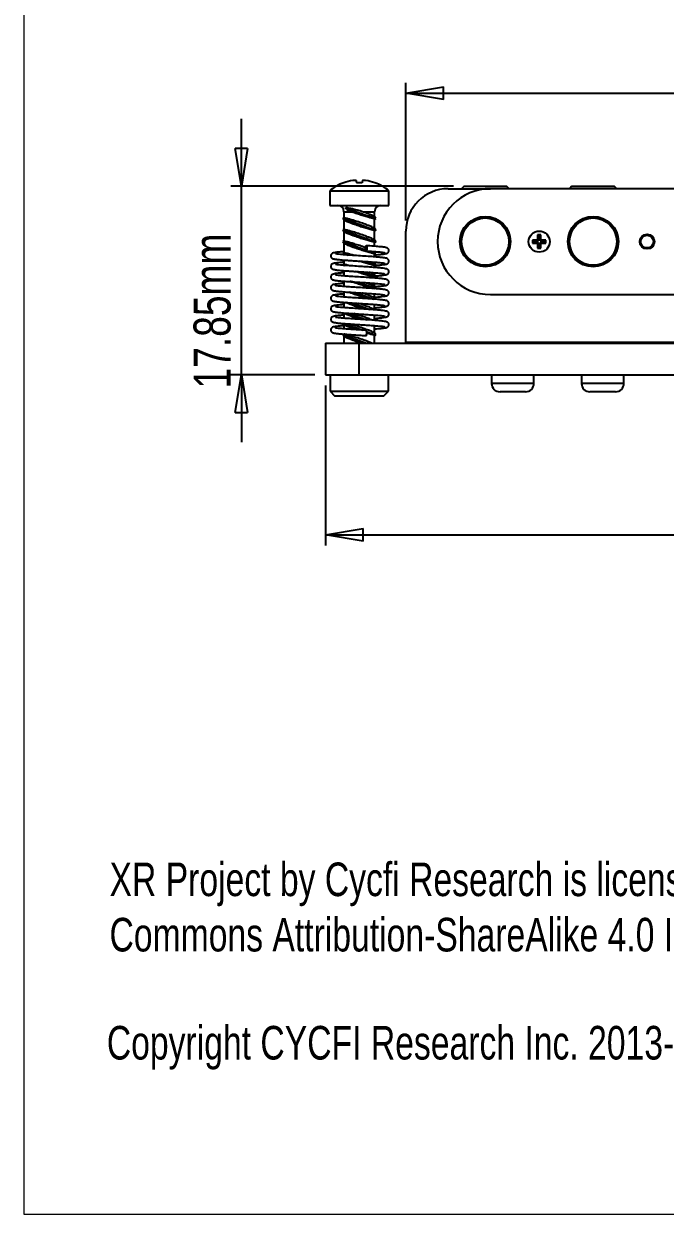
# Model space of a CAD drawing. Header units: millimetres. Extents: x 5 to 292, y 4 to 204.
# Drawn here: x 4.9 to 65.5, y 4.5 to 117 of the extents above; entities that cross this region are included whole.
import ezdxf

# ---------------------------------------------------------------- set-up
doc = ezdxf.new("R2010")
doc.units = ezdxf.units.MM
doc.layers.add('LAYER_1', color=179, linetype='Continuous')
doc.styles.add('SLDTEXTSTYLE0', font='TXT', dxfattribs={"width": 0.75})
doc.dimstyles.new('SLDDIMSTYLE0', dxfattribs={"dimtxt": 3.5, "dimasz": 3.556, "dimexe": 0, "dimexo": 0.0625, "dimgap": 0.875, "dimtad": 1, "dimrnd": 1e-09, "dimzin": 4, "dimdsep": 46, "dimtxsty": 'SLDTEXTSTYLE0', "dimblk1": 'CLOSED', "dimblk2": 'CLOSED', "dimsah": 1, "dimcen": 0.09, "dimadec": 0, "dimazin": 1, "dimtfac": 1, "dimtofl": 0, "dimtmove": 0, "dimatfit": 3, "dimldrblk": 'CLOSED', "dimfxl": 1, "dimfrac": 2, "dimtolj": 1, "dimtzin": 12, "dimarcsym": 0})
doc.dimstyles.new('SLDDIMSTYLE1', dxfattribs={"dimtxt": 3.5, "dimasz": 3.556, "dimexe": 0, "dimexo": 0.0625, "dimgap": 0.875, "dimtad": 1, "dimrnd": 1e-09, "dimzin": 12, "dimdsep": 46, "dimtxsty": 'SLDTEXTSTYLE0', "dimblk1": 'CLOSED', "dimblk2": 'CLOSED', "dimsah": 1, "dimcen": 0.09, "dimadec": 0, "dimazin": 3, "dimtfac": 1, "dimtmove": 0, "dimatfit": 0, "dimldrblk": 'CLOSED', "dimfxl": 1, "dimfrac": 2, "dimtolj": 1, "dimtzin": 12, "dimarcsym": 0})

# ---------------------------------------------------------------- blocks, each defined once
blk = doc.blocks.new('SW_NOTE_0')
at = {"layer": 'LAYER_1', "color": 0, "char_height": 3.175, "attachment_point": 1, "style": 'SLDTEXTSTYLE0'}
for s, insert in [('XR Project by Cycfi Research is licensed under a Creative', (0, 4.09)), ('Commons Attribution-ShareAlike 4.0 International License.', (0, -1.14))]:
    blk.add_mtext(s, dxfattribs=dict(at, insert=insert))
blk = doc.blocks.new('_CLOSED')
at = {"color": 0, "linetype": 'ByBlock', "lineweight": -2}
for p, q in [((-1, 0.166667), (0, 0)), ((-1, 0.166667), (-1, -0.166667)), ((0, 0), (-1, -0.166667)), ((0, 0), (-1, 0))]:
    blk.add_line(p, q, dxfattribs=at)
blk = doc.blocks.new('_D')
at = {"layer": 'LAYER_1'}
for p, q in [((41.03, 98.41), (41.03, 111.43)), ((127.43, 98.41), (127.43, 111.43)), ((41.03, 110.43), (127.43, 110.43))]:
    blk.add_line(p, q, dxfattribs=at)
at = {"layer": 'LAYER_1', "xscale": 3.556, "yscale": 3.556, "rotation": 180}
blk.add_blockref('_CLOSED', (41.03, 110.43, 1.49), dxfattribs=at)
at = {"layer": 'LAYER_1', "xscale": 3.556, "yscale": 3.556}
blk.add_blockref('_CLOSED', (127.43, 110.43, 1.49), dxfattribs=at)
at = {"layer": 'LAYER_1', "insert": (74.04, 114.94), "char_height": 3.5, "attachment_point": 1, "style": 'SLDTEXTSTYLE0'}
blk.add_mtext('86.40mm', dxfattribs=at)
blk = doc.blocks.new('_D_2')
at = {"layer": 'LAYER_1'}
for p, q in [((33.43, 82.81), (33.43, 67.69)), ((135.03, 82.81), (135.03, 67.69)), ((33.43, 68.69), (135.03, 68.69))]:
    blk.add_line(p, q, dxfattribs=at)
at = {"layer": 'LAYER_1', "xscale": 3.556, "yscale": 3.556, "rotation": 180}
blk.add_blockref('_CLOSED', (33.43, 68.69, 1.49), dxfattribs=at)
at = {"layer": 'LAYER_1', "xscale": 3.556, "yscale": 3.556}
blk.add_blockref('_CLOSED', (135.03, 68.69, 1.49), dxfattribs=at)
at = {"layer": 'LAYER_1', "insert": (72.75, 73.2), "char_height": 3.5, "attachment_point": 1, "style": 'SLDTEXTSTYLE0'}
blk.add_mtext('101.60mm', dxfattribs=at)
blk = doc.blocks.new('_D_3')
at = {"layer": 'LAYER_1'}
for p, q in [((25.48, 101.66), (25.48, 108.01)), ((45.53, 101.66), (24.48, 101.66)), ((25.48, 83.81), (25.48, 101.66)), ((32.43, 83.81), (24.48, 83.81)), ((25.48, 83.81), (25.48, 77.46))]:
    blk.add_line(p, q, dxfattribs=at)
at = {"layer": 'LAYER_1', "xscale": 3.556, "yscale": 3.556}
for p, rotation in [((25.48, 101.66, 1.49), 270), ((25.48, 83.81, 1.49), 90)]:
    blk.add_blockref('_CLOSED', p, dxfattribs=dict(at, rotation=rotation))
at = {"layer": 'LAYER_1', "insert": (20.96, 82.53), "char_height": 3.5, "attachment_point": 1, "rotation": 90, "style": 'SLDTEXTSTYLE0'}
blk.add_mtext('17.85mm', dxfattribs=at)

msp = doc.modelspace()

# ---------------------------------------------------------------- linework, layer by layer
at = {"color": 7, "linetype": 'Continuous', "lineweight": 18}
for p, q in [((4.92, 204.48), (4.92, 4.48)), ((4.92, 4.48), (291.92, 4.48))]:
    msp.add_line(p, q, dxfattribs=at)
at = {"color": 7, "linetype": 'Continuous', "lineweight": 25}
for p, q in [((45.025, 101.41), (49.025, 101.41)), ((46.525, 101.66), (46.275, 101.41)), ((46.525, 101.66), (50.525, 101.66)), ((119.425, 101.41), (49.025, 101.41)), ((50.775, 101.41), (50.525, 101.66)), ((56.725, 101.66), (56.475, 101.41)), ((56.725, 101.66), (60.725, 101.66)), ((60.975, 101.41), (60.725, 101.66)), ((33.825, 101.21), (33.825, 99.826)), ((33.825, 101.21), (39.425, 101.21)), ((39.425, 99.826), (39.425, 101.21)), ((33.825, 99.826), (39.425, 99.826)), ((35.175, 99.23), (35.175, 98.658)), ((38.075, 98.783), (38.075, 99.23)), ((35.188, 98.667), (35.063, 98.622)), ((35.063, 98.622), (35.183, 98.417)), ((35.175, 98.422), (35.175, 97.558)), ((38.187, 98.585), (38.07, 98.787)), ((38.072, 98.544), (38.187, 98.585)), ((38.075, 97.678), (38.075, 98.546)), ((35.188, 97.567), (35.063, 97.522)), ((35.063, 97.522), (35.183, 97.317)), ((35.175, 97.322), (35.175, 96.458)), ((38.072, 97.444), (38.187, 97.485)), ((38.187, 97.485), (38.074, 97.679)), ((38.075, 96.578), (38.075, 97.446)), ((41.025, 86.91), (41.025, 97.41)), ((53.475, 97.035), (53.475, 96.56)), ((53.775, 97.035), (53.475, 97.035)), ((53.548, 96.962), (53.475, 97.035)), ((53.702, 96.962), (53.548, 96.962)), ((53.548, 96.962), (53.548, 96.487)), ((53.702, 96.962), (53.775, 97.035)), ((53.702, 96.487), (53.702, 96.962)), ((53.775, 96.56), (53.775, 97.035)), ((35.188, 96.467), (35.063, 96.422)), ((35.063, 96.422), (35.183, 96.217)), ((35.175, 96.222), (35.175, 95.358)), ((38.072, 96.344), (38.187, 96.385)), ((38.187, 96.385), (38.074, 96.579)), ((38.075, 95.967), (38.075, 96.346)), ((53.475, 96.56), (53, 96.56)), ((53, 96.56), (53, 96.26)), ((53.073, 96.487), (53, 96.56)), ((53.073, 96.333), (53, 96.26)), ((53, 96.26), (53.475, 96.26)), ((53.073, 96.487), (53.073, 96.333)), ((53.548, 96.487), (53.073, 96.487)), ((53.073, 96.333), (53.548, 96.333)), ((53.548, 96.487), (53.475, 96.56)), ((53.548, 96.333), (53.475, 96.26)), ((53.475, 96.26), (53.475, 95.785)), ((53.548, 95.858), (53.475, 95.785)), ((53.475, 95.785), (53.775, 95.785)), ((53.548, 96.333), (53.548, 95.858)), ((53.548, 95.858), (53.702, 95.858)), ((53.702, 96.487), (53.775, 96.56)), ((54.177, 96.487), (53.702, 96.487)), ((53.702, 95.858), (53.702, 96.333)), ((53.702, 96.333), (53.775, 96.26)), ((53.702, 96.333), (54.177, 96.333)), ((53.702, 95.858), (53.775, 95.785)), ((54.25, 96.56), (53.775, 96.56)), ((53.775, 95.785), (53.775, 96.26)), ((53.775, 96.26), (54.25, 96.26)), ((54.177, 96.487), (54.25, 96.56)), ((54.177, 96.333), (54.177, 96.487)), ((54.177, 96.333), (54.25, 96.26)), ((54.25, 96.26), (54.25, 96.56)), ((35.188, 95.367), (35.063, 95.322)), ((35.063, 95.322), (35.153, 95.167)), ((35.175, 94.666), (35.175, 94.258)), ((38.072, 95.244), (38.187, 95.285)), ((38.187, 95.285), (38.074, 95.479)), ((38.075, 94.967), (38.075, 95.246)), ((35.188, 94.267), (35.063, 94.222)), ((35.063, 94.222), (35.092, 94.172)), ((35.175, 93.666), (35.175, 93.162)), ((38.072, 94.144), (38.187, 94.185)), ((38.187, 94.185), (38.074, 94.379)), ((38.075, 94.378), (38.075, 94.467)), ((38.075, 93.967), (38.075, 94.146)), ((38.075, 93.278), (38.075, 93.467)), ((35.188, 93.167), (35.175, 93.162)), ((35.175, 92.666), (35.175, 92.165)), ((38.072, 93.044), (38.187, 93.085)), ((38.187, 93.085), (38.074, 93.279)), ((38.075, 92.967), (38.075, 93.046)), ((38.075, 92.178), (38.075, 92.467)), ((35.175, 91.666), (35.175, 91.165)), ((35.749, 91.579), (35.623, 91.632)), ((38.187, 91.985), (38.074, 92.179)), ((38.075, 91.078), (38.075, 91.467)), ((49.025, 91.41), (73.225, 91.41)), ((35.175, 90.666), (35.175, 90.165)), ((38.143, 90.961), (38.074, 91.079)), ((38.075, 89.978), (38.075, 90.467)), ((35.153, 89.667), (35.183, 89.617)), ((35.175, 89.622), (35.175, 89.165)), ((38.075, 88.967), (38.075, 89.467)), ((35.092, 88.672), (35.183, 88.517)), ((35.175, 88.522), (35.175, 88.165)), ((38.187, 87.585), (38.074, 87.779)), ((38.075, 87.778), (38.075, 88.467)), ((33.425, 86.81), (33.425, 83.81)), ((33.425, 86.81), (36.595, 86.81)), ((35.188, 87.667), (35.063, 87.622)), ((35.063, 87.622), (35.183, 87.417)), ((35.175, 87.662), (35.175, 87.658)), ((35.175, 87.422), (35.175, 86.81)), ((36.595, 86.81), (36.595, 83.81)), ((36.595, 86.81), (131.855, 86.81)), ((38.072, 87.544), (38.187, 87.585)), ((38.075, 86.81), (38.075, 87.546)), ((41.025, 86.91), (69.725, 86.91)), ((41.025, 86.91), (41.025, 86.81)), ((33.425, 83.81), (36.595, 83.81)), ((33.875, 83.81), (33.875, 82.26)), ((36.595, 83.81), (131.855, 83.81)), ((39.375, 82.26), (39.375, 83.81)), ((49.125, 83.81), (49.125, 83.01)), ((53.125, 83.01), (53.125, 83.81)), ((57.625, 83.81), (57.625, 83.01)), ((61.625, 83.01), (61.625, 83.81)), ((33.875, 82.26), (34.325, 81.81)), ((33.875, 82.26), (39.375, 82.26)), ((38.925, 81.81), (39.375, 82.26)), ((52.325, 82.21), (49.925, 82.21)), ((60.825, 82.21), (58.425, 82.21)), ((38.925, 81.81), (34.325, 81.81))]:
    msp.add_line(p, q, dxfattribs=at)
at = {"color": 8, "linetype": 'Continuous', "lineweight": 25}
for p, q in [((35.175, 99.23), (35.874, 99.23)), ((36.956, 99.23), (38.075, 99.23)), ((53.125, 83.01), (49.125, 83.01)), ((61.625, 83.01), (57.625, 83.01))]:
    msp.add_line(p, q, dxfattribs=at)
at = {"color": 7, "linetype": 'Continuous', "lineweight": 25, "flags": 128}
for points in [[(36.331, 102.174), (36.333, 102.157), (36.335, 102.138), (36.337, 102.115), (36.34, 102.09), (36.343, 102.062), (36.346, 102.031), (36.349, 101.997), (36.353, 101.961)], [(36.919, 102.174), (36.917, 102.157), (36.915, 102.138), (36.913, 102.115), (36.911, 102.09), (36.908, 102.062), (36.905, 102.031), (36.901, 101.997), (36.898, 101.961)], [(35.343, 99.62), (35.569, 99.538), (35.847, 99.437), (36.161, 99.322), (36.498, 99.2), (36.842, 99.075), (37.174, 98.954), (37.481, 98.842), (37.745, 98.746), (37.956, 98.669), (38.103, 98.616), (38.178, 98.588), (38.187, 98.585)], [(35.063, 98.622), (35.072, 98.619), (35.145, 98.592), (35.287, 98.541), (35.491, 98.466), (35.749, 98.373), (36.047, 98.264), (36.372, 98.146), (36.71, 98.023), (37.043, 97.901), (37.357, 97.787), (37.636, 97.685), (37.869, 97.601), (38.043, 97.538), (38.151, 97.498), (38.187, 97.485), (38.187, 97.485)], [(35.063, 97.522), (35.072, 97.519), (35.145, 97.492), (35.287, 97.441), (35.491, 97.366), (35.749, 97.273), (36.047, 97.164), (36.372, 97.046), (36.71, 96.923), (37.043, 96.801), (37.357, 96.687), (37.636, 96.585), (37.869, 96.501), (38.043, 96.438), (38.151, 96.398), (38.187, 96.385), (38.187, 96.385)], [(35.063, 96.422), (35.072, 96.419), (35.145, 96.392), (35.287, 96.341), (35.491, 96.266), (35.749, 96.173), (36.047, 96.064), (36.372, 95.946), (36.71, 95.823), (37.043, 95.701), (37.224, 95.636)], [(37.333, 95.774), (37.329, 95.678), (37.316, 95.597), (37.296, 95.543), (37.274, 95.524), (37.251, 95.543), (37.231, 95.597), (37.218, 95.678), (37.214, 95.774), (37.218, 95.869), (37.231, 95.95), (37.251, 96.005), (37.274, 96.024), (37.296, 96.005), (37.316, 95.95), (37.329, 95.869), (37.333, 95.774)], [(35.063, 95.322), (35.072, 95.319), (35.145, 95.292), (35.287, 95.241), (35.491, 95.166), (35.568, 95.138)], [(37.26, 94.522), (37.357, 94.487), (37.636, 94.385), (37.869, 94.301), (38.043, 94.238), (38.151, 94.198), (38.187, 94.185)], [(37.611, 95.495), (37.636, 95.485), (37.869, 95.401), (38.043, 95.338), (38.151, 95.298), (38.187, 95.285)], [(35.063, 94.222), (35.072, 94.219), (35.145, 94.192), (35.232, 94.161)], [(36.927, 93.544), (37.043, 93.501), (37.357, 93.387), (37.636, 93.285), (37.869, 93.201), (38.043, 93.138), (38.151, 93.098), (38.187, 93.085)], [(36.585, 92.568), (36.71, 92.523), (37.043, 92.401), (37.357, 92.287), (37.636, 92.185), (37.869, 92.101), (38.043, 92.038), (38.151, 91.998), (38.187, 91.985)], [(36.25, 91.59), (36.372, 91.546), (36.71, 91.423), (37.043, 91.301), (37.357, 91.187), (37.636, 91.085), (37.869, 91.001), (37.954, 90.97)], [(35.901, 90.617), (36.047, 90.564), (36.372, 90.446), (36.71, 90.323), (37.043, 90.201), (37.357, 90.087), (37.612, 89.994)], [(35.57, 89.638), (35.749, 89.573), (36.047, 89.464), (36.372, 89.346), (36.71, 89.223), (37.043, 89.101), (37.324, 88.999)], [(35.23, 88.661), (35.287, 88.641), (35.491, 88.566), (35.749, 88.473), (36.047, 88.364), (36.372, 88.246), (36.71, 88.123), (36.927, 88.044)], [(37.273, 87.524), (37.274, 87.524), (37.296, 87.543), (37.316, 87.597), (37.329, 87.678), (37.333, 87.774), (37.329, 87.869), (37.316, 87.95), (37.296, 88.005), (37.274, 88.024), (37.273, 88.024)], [(37.325, 87.899), (37.357, 87.887), (37.636, 87.785), (37.869, 87.701), (38.043, 87.638), (38.151, 87.598), (38.187, 87.585)], [(35.063, 87.622), (35.072, 87.619), (35.145, 87.592), (35.287, 87.541), (35.491, 87.466), (35.749, 87.373), (36.047, 87.264), (36.372, 87.146), (36.71, 87.023), (37.043, 86.901), (37.294, 86.81)]]:
    msp.add_lwpolyline(points, dxfattribs=at)
at = {"color": 7, "linetype": 'Continuous', "lineweight": 25}
for centre, radius in [((48.525, 96.41), 2.385), ((48.525, 96.41), 2.381), ((48.525, 96.41), 2.231), ((58.725, 96.41), 2.385), ((58.725, 96.41), 2.381), ((58.725, 96.41), 2.231), ((53.625, 96.41), 1), ((63.825, 96.41), 0.7), ((63.825, 96.41), 0.6)]:
    msp.add_circle(centre, radius, dxfattribs=at)
for centre, radius, start, end in [((36.625, 97.858), 4.368, 109.71228, 129.86834), ((34.191, 101.869), 0.966, 5.44815, 5.96819), ((36.625, 97.831), 4.384, 97.85951, 109.61745), ((36.625, 97.709), 4.261, 86.33393, 93.66607), ((36.626, 97.831), 4.384, 70.3824, 82.14064), ((36.625, 97.858), 4.368, 50.13166, 70.28772), ((39.059, 101.869), 0.966, 174.03181, 174.55185), ((45.025, 97.41), 4, 90, 180), ((49.025, 96.41), 5, 90, 270), ((34.58, 99.23), 0.595, 0, 90), ((38.671, 99.23), 0.595, 90, 180), ((49.925, 83.01), 0.8, 180, 270), ((52.325, 83.01), 0.8, 270, 0), ((58.425, 83.01), 0.8, 180, 270), ((60.825, 83.01), 0.8, 270, 0)]:
    msp.add_arc(centre, radius, start, end, dxfattribs=at)
for points, knots in [([(36.331, 102.174), (36.327, 102.178), (36.32, 102.187), (36.266, 102.192), (36.188, 102.191), (36.102, 102.184), (36.047, 102.177), (36.025, 102.174)], [0, 0, 0, 0, 0.2170904, 0.4342886, 0.6489696, 0.8627303, 1, 1, 1, 1]), ([(37.225, 102.174), (37.191, 102.178), (37.122, 102.187), (37.03, 102.192), (36.961, 102.191), (36.925, 102.184), (36.921, 102.177), (36.919, 102.174)], [0, 0, 0, 0, 0.2171045, 0.4342963, 0.648969, 0.8627387, 1, 1, 1, 1]), ([(36.956, 99.23), (36.788, 99.282), (36.412, 99.399), (35.836, 99.526), (35.487, 99.594), (35.35, 99.619), (35.343, 99.62)], [0, 0, 0, 0, 0.2939079, 0.6618078, 0.9844655, 1, 1, 1, 1]), ([(35.874, 99.23), (35.799, 99.26), (35.649, 99.318), (35.504, 99.406), (35.417, 99.484), (35.387, 99.517), (35.365, 99.549), (35.351, 99.578), (35.345, 99.602), (35.344, 99.615), (35.343, 99.62)], [0, 0, 0, 0, 0.3564748, 0.7109592, 0.7757642, 0.841128, 0.8797514, 0.9185006, 0.9674914, 1, 1, 1, 1]), ([(38.072, 98.546), (38.059, 98.549), (38.034, 98.556), (37.809, 98.617), (37.466, 98.712), (37.024, 98.84), (36.53, 98.995), (36.135, 99.131), (35.931, 99.208), (35.874, 99.23)], [0, 0, 0, 0, 0.14278404, 0.2926502, 0.4451507, 0.60245702, 0.76561588, 0.93430982, 1, 1, 1, 1]), ([(38.063, 98.783), (38.067, 98.781), (38.09, 98.77), (37.991, 98.818), (37.775, 98.916), (37.423, 99.063), (37.117, 99.173), (36.956, 99.23)], [0, 0, 0, 0, 0.0435616, 0.2653044, 0.4898387, 0.7321768, 1, 1, 1, 1]), ([(35.693, 98.52), (35.592, 98.548), (35.378, 98.608), (35.197, 98.656), (35.193, 98.658), (35.191, 98.658)], [0, 0, 0, 0, 0.3421609, 0.7298116, 1, 1, 1, 1]), ([(35.749, 98.179), (35.628, 98.229), (35.386, 98.329), (35.195, 98.42), (35.193, 98.421), (35.192, 98.422)], [0, 0, 0, 0, 0.3819985, 0.7618766, 1, 1, 1, 1]), ([(38.073, 97.678), (38.074, 97.678), (38.099, 97.666), (38.014, 97.707), (37.822, 97.795), (37.49, 97.936), (37.05, 98.101), (36.54, 98.27), (36.06, 98.416), (35.804, 98.489), (35.693, 98.52)], [0, 0, 0, 0, 0.0034051, 0.134856, 0.2659653, 0.4066116, 0.5589444, 0.7178911, 0.8768365, 1, 1, 1, 1]), ([(38.071, 97.446), (38.059, 97.449), (38.035, 97.455), (37.81, 97.516), (37.468, 97.611), (37.026, 97.74), (36.532, 97.894), (36.086, 98.048), (35.847, 98.141), (35.749, 98.179)], [0, 0, 0, 0, 0.135279, 0.27799158, 0.42320267, 0.57298093, 0.72833381, 0.88895806, 1, 1, 1, 1]), ([(35.693, 97.42), (35.592, 97.448), (35.378, 97.508), (35.197, 97.556), (35.193, 97.558), (35.191, 97.558)], [0, 0, 0, 0, 0.3421609, 0.7298116, 1, 1, 1, 1]), ([(35.749, 97.079), (35.628, 97.129), (35.386, 97.229), (35.195, 97.32), (35.193, 97.321), (35.192, 97.322)], [0, 0, 0, 0, 0.3819985, 0.7618766, 1, 1, 1, 1]), ([(38.073, 96.578), (38.074, 96.578), (38.099, 96.566), (38.014, 96.607), (37.822, 96.695), (37.49, 96.836), (37.05, 97.001), (36.54, 97.17), (36.06, 97.316), (35.804, 97.389), (35.693, 97.42)], [0, 0, 0, 0, 0.0034051, 0.134856, 0.2659653, 0.4066116, 0.5589444, 0.7178911, 0.8768365, 1, 1, 1, 1]), ([(38.071, 96.346), (38.059, 96.349), (38.035, 96.355), (37.81, 96.416), (37.468, 96.511), (37.026, 96.64), (36.532, 96.794), (36.086, 96.948), (35.847, 97.041), (35.749, 97.079)], [0, 0, 0, 0, 0.135279, 0.27799158, 0.42320267, 0.57298093, 0.72833381, 0.88895806, 1, 1, 1, 1]), ([(35.693, 96.32), (35.592, 96.348), (35.378, 96.408), (35.197, 96.456), (35.193, 96.458), (35.191, 96.458)], [0, 0, 0, 0, 0.3421609, 0.7298116, 1, 1, 1, 1]), ([(35.749, 95.979), (35.628, 96.029), (35.386, 96.129), (35.195, 96.22), (35.193, 96.221), (35.192, 96.222)], [0, 0, 0, 0, 0.3819985, 0.7618766, 1, 1, 1, 1]), ([(37.217, 95.835), (37.162, 95.856), (36.956, 95.934), (36.537, 96.071), (36.06, 96.216), (35.804, 96.289), (35.693, 96.32)], [0, 0, 0, 0, 0.1175747, 0.4355812, 0.7535853, 1, 1, 1, 1]), ([(38.071, 95.246), (38.059, 95.249), (38.035, 95.255), (37.81, 95.316), (37.468, 95.411), (37.026, 95.54), (36.532, 95.694), (36.086, 95.848), (35.847, 95.941), (35.749, 95.979)], [0, 0, 0, 0, 0.135279, 0.27799158, 0.42320267, 0.57298093, 0.72833381, 0.88895806, 1, 1, 1, 1]), ([(38.075, 95.156), (38.185, 95.165), (38.442, 95.184), (38.772, 95.218), (39.032, 95.252), (39.187, 95.285), (39.276, 95.315), (39.35, 95.372), (39.4, 95.433), (39.433, 95.529), (39.424, 95.631), (39.382, 95.716), (39.329, 95.766), (39.245, 95.812), (39.102, 95.853), (38.866, 95.892), (38.497, 95.932), (37.966, 95.978), (37.513, 96.008), (37.274, 96.024)], [0, 0, 0, 0, 0.06489066, 0.15219134, 0.24192735, 0.31491581, 0.36422121, 0.38195074, 0.40024707, 0.42029934, 0.44112417, 0.46199478, 0.49270631, 0.5392944, 0.60140571, 0.6776453, 0.76933007, 0.87801365, 1, 1, 1, 1]), ([(35.175, 95.459), (35.17, 95.459), (35.024, 95.448), (34.789, 95.426), (34.485, 95.395), (34.275, 95.364), (34.118, 95.33), (33.974, 95.239), (33.921, 95.096), (33.934, 94.979), (33.978, 94.901), (34.042, 94.839), (34.114, 94.803), (34.196, 94.779), (34.306, 94.757), (34.493, 94.729), (34.842, 94.69), (35.324, 94.652), (35.822, 94.618), (36.271, 94.588), (36.768, 94.555), (37.102, 94.534), (37.273, 94.524)], [0, 0, 0, 0, 0.0027402, 0.0707355, 0.1376442, 0.2048821, 0.2660493, 0.3195929, 0.3420702, 0.3601869, 0.376248, 0.3911457, 0.4194257, 0.4581358, 0.4969038, 0.5439137, 0.6311797, 0.7350519, 0.7938996, 0.8584034, 0.9275959, 1, 1, 1, 1]), ([(38.116, 94.159), (38.212, 94.167), (38.455, 94.185), (38.772, 94.218), (39.032, 94.252), (39.187, 94.285), (39.276, 94.315), (39.35, 94.372), (39.4, 94.433), (39.433, 94.529), (39.424, 94.631), (39.382, 94.716), (39.329, 94.766), (39.245, 94.812), (39.102, 94.853), (38.866, 94.892), (38.497, 94.932), (37.964, 94.978), (37.287, 95.023), (36.556, 95.069), (35.871, 95.115), (35.29, 95.154), (34.833, 95.193), (34.528, 95.225), (34.372, 95.254), (34.367, 95.244), (34.366, 95.24)], [0, 0, 0, 0, 0.0345381, 0.087837, 0.1426227, 0.1871837, 0.2172858, 0.22811, 0.2392803, 0.2515227, 0.2642364, 0.2769783, 0.2957285, 0.3241714, 0.3620918, 0.4086376, 0.4646131, 0.5309668, 0.605442, 0.6783738, 0.7479596, 0.811673, 0.8715867, 0.9268683, 0.9753987, 1, 1, 1, 1]), ([(35.693, 95.22), (35.592, 95.248), (35.378, 95.308), (35.197, 95.356), (35.193, 95.358), (35.191, 95.358)], [0, 0, 0, 0, 0.3421609, 0.7298116, 1, 1, 1, 1]), ([(36.111, 95.099), (36.086, 95.106), (35.93, 95.154), (35.801, 95.19), (35.693, 95.22)], [0, 0, 0, 0, 0.1587904, 1, 1, 1, 1]), ([(38.071, 94.146), (38.059, 94.149), (38.035, 94.156), (37.81, 94.216), (37.468, 94.311), (37.057, 94.43), (36.768, 94.522), (36.636, 94.564)], [0, 0, 0, 0, 0.1939837, 0.3986267, 0.6068526, 0.8216275, 1, 1, 1, 1]), ([(37.273, 95.524), (37.489, 95.509), (37.897, 95.483), (38.374, 95.443), (38.696, 95.413), (38.889, 95.391), (38.979, 95.381), (39.014, 95.371), (39.009, 95.378), (39.009, 95.378)], [0, 0, 0, 0, 0.2401903, 0.4540628, 0.6351258, 0.7838859, 0.9057754, 0.9993395, 1, 1, 1, 1]), ([(37.273, 94.524), (37.489, 94.509), (37.897, 94.483), (38.374, 94.443), (38.696, 94.413), (38.889, 94.391), (38.979, 94.381), (39.014, 94.371), (39.009, 94.378), (39.009, 94.378)], [0, 0, 0, 0, 0.2401903, 0.4540629, 0.6351258, 0.7838859, 0.9057754, 0.9993395, 1, 1, 1, 1]), ([(35.175, 94.459), (35.17, 94.459), (35.024, 94.448), (34.789, 94.426), (34.485, 94.395), (34.275, 94.364), (34.118, 94.33), (33.974, 94.239), (33.921, 94.096), (33.934, 93.979), (33.978, 93.901), (34.042, 93.839), (34.114, 93.803), (34.196, 93.779), (34.306, 93.757), (34.493, 93.729), (34.842, 93.69), (35.324, 93.652), (35.822, 93.618), (36.271, 93.588), (36.768, 93.555), (37.102, 93.534), (37.273, 93.524)], [0, 0, 0, 0, 0.0027402, 0.0707355, 0.1376442, 0.2048821, 0.2660493, 0.3195931, 0.34207, 0.3601872, 0.3762479, 0.3911458, 0.4194258, 0.4581359, 0.4969039, 0.5439137, 0.6311798, 0.735052, 0.7938997, 0.8584034, 0.9275959, 1, 1, 1, 1]), ([(35.175, 93.459), (35.17, 93.459), (35.024, 93.448), (34.789, 93.426), (34.485, 93.395), (34.275, 93.364), (34.118, 93.33), (33.974, 93.239), (33.921, 93.096), (33.934, 92.979), (33.978, 92.901), (34.042, 92.839), (34.114, 92.803), (34.196, 92.779), (34.306, 92.757), (34.493, 92.729), (34.842, 92.69), (35.324, 92.652), (35.822, 92.618), (36.271, 92.588), (36.768, 92.555), (37.102, 92.534), (37.273, 92.524)], [0, 0, 0, 0, 0.0027402, 0.0707355, 0.1376442, 0.2048821, 0.2660493, 0.319593, 0.3420703, 0.360187, 0.3762478, 0.3911456, 0.4194257, 0.4581358, 0.4969038, 0.5439136, 0.6311797, 0.7350519, 0.7938996, 0.8584034, 0.927596, 1, 1, 1, 1]), ([(38.143, 93.162), (38.229, 93.168), (38.462, 93.186), (38.772, 93.218), (39.032, 93.252), (39.187, 93.285), (39.276, 93.315), (39.35, 93.372), (39.4, 93.433), (39.433, 93.529), (39.424, 93.631), (39.382, 93.716), (39.329, 93.766), (39.245, 93.812), (39.102, 93.853), (38.866, 93.892), (38.497, 93.932), (37.964, 93.978), (37.287, 94.023), (36.556, 94.069), (35.871, 94.115), (35.29, 94.154), (34.833, 94.193), (34.528, 94.225), (34.372, 94.254), (34.367, 94.244), (34.366, 94.24)], [0, 0, 0, 0, 0.0313749, 0.0848484, 0.1398136, 0.1845206, 0.2147212, 0.2255809, 0.2367878, 0.2490706, 0.2618259, 0.2746096, 0.2934211, 0.3219573, 0.3600018, 0.4067002, 0.4628591, 0.5294301, 0.6041493, 0.6773201, 0.7471339, 0.811056, 0.871166, 0.9266286, 0.9753181, 1, 1, 1, 1]), ([(35.693, 94.12), (35.592, 94.148), (35.378, 94.208), (35.197, 94.256), (35.193, 94.258), (35.191, 94.258)], [0, 0, 0, 0, 0.3421609, 0.7298116, 1, 1, 1, 1]), ([(38.071, 93.046), (38.059, 93.049), (38.035, 93.055), (37.81, 93.116), (37.468, 93.211), (37.028, 93.34), (36.604, 93.47), (36.359, 93.557), (36.269, 93.588)], [0, 0, 0, 0, 0.1655949, 0.3402892, 0.5180419, 0.7013853, 0.8915526, 1, 1, 1, 1]), ([(37.273, 93.524), (37.489, 93.509), (37.897, 93.483), (38.374, 93.443), (38.696, 93.413), (38.889, 93.391), (38.979, 93.381), (39.014, 93.371), (39.009, 93.378), (39.009, 93.378)], [0, 0, 0, 0, 0.2401902, 0.4540628, 0.6351258, 0.7838859, 0.9057753, 0.9993394, 1, 1, 1, 1]), ([(38.073, 93.278), (38.074, 93.278), (38.099, 93.266), (38.012, 93.308), (37.843, 93.387), (37.647, 93.468), (37.558, 93.504)], [0, 0, 0, 0, 0.0090806, 0.3596263, 0.7092613, 1, 1, 1, 1]), ([(38.073, 94.378), (38.074, 94.378), (38.099, 94.366), (38.028, 94.401), (37.9, 94.459), (37.842, 94.485)], [0, 0, 0, 0, 0.01401559, 0.55506942, 1, 1, 1, 1]), ([(35.175, 92.459), (35.17, 92.459), (35.024, 92.448), (34.789, 92.426), (34.485, 92.395), (34.275, 92.364), (34.118, 92.33), (33.974, 92.239), (33.921, 92.096), (33.934, 91.979), (33.978, 91.901), (34.042, 91.839), (34.114, 91.803), (34.196, 91.779), (34.306, 91.757), (34.493, 91.729), (34.842, 91.69), (35.324, 91.652), (35.822, 91.618), (36.271, 91.588), (36.768, 91.555), (37.102, 91.534), (37.273, 91.524)], [0, 0, 0, 0, 0.0027402, 0.0707355, 0.1376442, 0.2048821, 0.2660493, 0.3195931, 0.34207, 0.3601868, 0.3762479, 0.3911457, 0.4194258, 0.4581359, 0.4969038, 0.5439137, 0.6311797, 0.735052, 0.7938997, 0.8584034, 0.9275959, 1, 1, 1, 1]), ([(38.086, 92.157), (38.192, 92.165), (38.446, 92.184), (38.772, 92.218), (39.032, 92.252), (39.187, 92.285), (39.276, 92.315), (39.35, 92.372), (39.4, 92.433), (39.433, 92.529), (39.424, 92.631), (39.382, 92.716), (39.329, 92.766), (39.245, 92.812), (39.102, 92.853), (38.866, 92.892), (38.497, 92.932), (37.964, 92.978), (37.287, 93.023), (36.556, 93.069), (35.871, 93.115), (35.29, 93.154), (34.833, 93.193), (34.528, 93.225), (34.372, 93.254), (34.367, 93.244), (34.366, 93.24)], [0, 0, 0, 0, 0.0381061, 0.0912081, 0.1457913, 0.1901876, 0.2201784, 0.2309627, 0.2420917, 0.2542888, 0.2669555, 0.2796504, 0.2983312, 0.3266691, 0.3644492, 0.4108231, 0.4665917, 0.5327001, 0.6069001, 0.6795624, 0.7488911, 0.812369, 0.8720613, 0.9271385, 0.9754896, 1, 1, 1, 1]), ([(38.071, 91.946), (38.059, 91.949), (38.035, 91.955), (37.81, 92.016), (37.468, 92.111), (37.026, 92.24), (36.532, 92.394), (36.086, 92.548), (35.847, 92.641), (35.749, 92.679)], [0, 0, 0, 0, 0.135279, 0.27799158, 0.42320267, 0.57298093, 0.72833381, 0.88895806, 1, 1, 1, 1]), ([(38.073, 92.178), (38.074, 92.178), (38.099, 92.166), (38.014, 92.207), (37.82, 92.296), (37.548, 92.413), (37.326, 92.495), (37.242, 92.526)], [0, 0, 0, 0, 0.00692662, 0.27431986, 0.54101839, 0.82711679, 1, 1, 1, 1]), ([(37.273, 92.524), (37.489, 92.509), (37.897, 92.483), (38.374, 92.443), (38.696, 92.413), (38.889, 92.391), (38.979, 92.381), (39.014, 92.371), (39.009, 92.378), (39.009, 92.378)], [0, 0, 0, 0, 0.2401903, 0.4540629, 0.6351258, 0.7838859, 0.9057754, 0.9993395, 1, 1, 1, 1]), ([(35.175, 91.459), (35.17, 91.459), (35.024, 91.448), (34.789, 91.426), (34.485, 91.395), (34.275, 91.363), (34.118, 91.33), (33.974, 91.239), (33.921, 91.096), (33.934, 90.979), (33.978, 90.901), (34.042, 90.839), (34.114, 90.803), (34.196, 90.779), (34.306, 90.757), (34.493, 90.729), (34.842, 90.69), (35.324, 90.652), (35.822, 90.618), (36.271, 90.588), (36.768, 90.555), (37.102, 90.534), (37.273, 90.524)], [0, 0, 0, 0, 0.0027402, 0.0707355, 0.1376442, 0.2048821, 0.2660492, 0.3195931, 0.34207, 0.3601871, 0.3762479, 0.3911458, 0.4194258, 0.4581359, 0.4969039, 0.5439137, 0.6311797, 0.735052, 0.7938997, 0.8584034, 0.927596, 1, 1, 1, 1]), ([(38.075, 91.156), (38.185, 91.165), (38.442, 91.184), (38.772, 91.218), (39.032, 91.252), (39.187, 91.285), (39.276, 91.315), (39.35, 91.372), (39.4, 91.433), (39.433, 91.529), (39.424, 91.631), (39.382, 91.716), (39.329, 91.766), (39.245, 91.812), (39.102, 91.853), (38.866, 91.892), (38.497, 91.932), (37.964, 91.978), (37.287, 92.023), (36.556, 92.069), (35.871, 92.115), (35.29, 92.154), (34.833, 92.193), (34.528, 92.225), (34.372, 92.254), (34.367, 92.244), (34.366, 92.24)], [0, 0, 0, 0, 0.0394169, 0.0924465, 0.1469554, 0.1912912, 0.2212411, 0.2320105, 0.2431244, 0.2553051, 0.2679546, 0.2806322, 0.2992874, 0.3275867, 0.3653154, 0.411626, 0.4673187, 0.533337, 0.6074359, 0.6799991, 0.7492333, 0.8126247, 0.8722356, 0.9272378, 0.975523, 1, 1, 1, 1]), ([(38.075, 90.156), (38.185, 90.165), (38.442, 90.184), (38.772, 90.218), (39.032, 90.252), (39.187, 90.285), (39.276, 90.315), (39.35, 90.372), (39.4, 90.433), (39.433, 90.529), (39.424, 90.631), (39.382, 90.716), (39.329, 90.766), (39.245, 90.812), (39.102, 90.853), (38.866, 90.892), (38.497, 90.932), (37.964, 90.978), (37.287, 91.023), (36.556, 91.069), (35.871, 91.115), (35.29, 91.154), (34.833, 91.193), (34.528, 91.225), (34.372, 91.254), (34.367, 91.244), (34.366, 91.24)], [0, 0, 0, 0, 0.0394169, 0.0924465, 0.1469553, 0.1912911, 0.2212411, 0.2320106, 0.2431245, 0.2553049, 0.2679544, 0.2806322, 0.2992875, 0.3275867, 0.3653154, 0.411626, 0.4673186, 0.533337, 0.6074359, 0.6799991, 0.7492333, 0.8126247, 0.8722356, 0.9272378, 0.975523, 1, 1, 1, 1]), ([(37.477, 91.01), (37.471, 91.011), (37.349, 91.045), (37.019, 91.142), (36.534, 91.294), (36.086, 91.448), (35.847, 91.541), (35.749, 91.579)], [0, 0, 0, 0, 0.0146775, 0.2705384, 0.5359223, 0.810311, 1, 1, 1, 1]), ([(38.073, 91.078), (38.074, 91.078), (38.099, 91.066), (38.014, 91.107), (37.822, 91.196), (37.488, 91.336), (37.164, 91.46), (36.95, 91.531), (36.901, 91.547)], [0, 0, 0, 0, 0.0056288, 0.2229233, 0.4396532, 0.6721482, 0.9239617, 1, 1, 1, 1]), ([(37.273, 91.524), (37.489, 91.509), (37.897, 91.483), (38.374, 91.443), (38.696, 91.413), (38.889, 91.391), (38.979, 91.381), (39.014, 91.371), (39.009, 91.378), (39.009, 91.378)], [0, 0, 0, 0, 0.2401902, 0.4540628, 0.6351258, 0.7838859, 0.9057753, 0.9993394, 1, 1, 1, 1]), ([(35.175, 90.459), (35.17, 90.459), (35.024, 90.448), (34.789, 90.426), (34.485, 90.395), (34.275, 90.364), (34.118, 90.33), (33.974, 90.239), (33.921, 90.096), (33.934, 89.979), (33.978, 89.901), (34.042, 89.839), (34.114, 89.803), (34.196, 89.779), (34.306, 89.757), (34.493, 89.729), (34.842, 89.69), (35.324, 89.652), (35.822, 89.618), (36.271, 89.588), (36.768, 89.555), (37.102, 89.534), (37.273, 89.524)], [0, 0, 0, 0, 0.0027402, 0.0707355, 0.1376442, 0.2048821, 0.2660493, 0.3195931, 0.3420701, 0.3601868, 0.3762479, 0.3911458, 0.4194257, 0.4581358, 0.4969038, 0.5439136, 0.6311797, 0.7350519, 0.7938997, 0.8584034, 0.9275959, 1, 1, 1, 1]), ([(38.075, 89.156), (38.185, 89.165), (38.442, 89.184), (38.772, 89.218), (39.032, 89.252), (39.187, 89.285), (39.276, 89.315), (39.35, 89.372), (39.4, 89.433), (39.433, 89.529), (39.424, 89.631), (39.382, 89.716), (39.329, 89.766), (39.245, 89.812), (39.102, 89.853), (38.866, 89.892), (38.497, 89.932), (37.964, 89.978), (37.287, 90.023), (36.556, 90.069), (35.871, 90.115), (35.29, 90.154), (34.833, 90.193), (34.528, 90.225), (34.372, 90.254), (34.367, 90.244), (34.366, 90.24)], [0, 0, 0, 0, 0.0394169, 0.0924465, 0.1469554, 0.1912912, 0.2212411, 0.2320106, 0.2431245, 0.2553051, 0.2679546, 0.2806321, 0.2992874, 0.3275867, 0.3653154, 0.411626, 0.4673186, 0.533337, 0.6074359, 0.6799991, 0.7492333, 0.8126247, 0.8722356, 0.9272378, 0.975523, 1, 1, 1, 1]), ([(35.749, 90.479), (35.618, 90.533), (35.444, 90.605), (35.363, 90.643), (35.343, 90.652)], [0, 0, 0, 0, 0.7490873, 1, 1, 1, 1]), ([(37.036, 90.039), (37.033, 90.04), (36.88, 90.084), (36.528, 90.196), (36.087, 90.347), (35.847, 90.441), (35.749, 90.479)], [0, 0, 0, 0, 0.0078823, 0.3688225, 0.7420099, 1, 1, 1, 1]), ([(38.073, 89.978), (38.074, 89.978), (38.099, 89.966), (38.014, 90.007), (37.822, 90.095), (37.489, 90.236), (37.052, 90.399), (36.704, 90.518), (36.533, 90.57), (36.529, 90.571)], [0, 0, 0, 0, 0.0047218, 0.1869988, 0.3688024, 0.5638304, 0.7750638, 0.9954681, 1, 1, 1, 1]), ([(37.273, 90.524), (37.489, 90.509), (37.897, 90.483), (38.374, 90.443), (38.696, 90.413), (38.889, 90.391), (38.979, 90.381), (39.014, 90.371), (39.009, 90.378), (39.009, 90.378)], [0, 0, 0, 0, 0.2401903, 0.4540629, 0.6351258, 0.7838859, 0.9057754, 0.9993395, 1, 1, 1, 1]), ([(35.175, 89.459), (35.17, 89.459), (35.024, 89.448), (34.789, 89.426), (34.485, 89.395), (34.275, 89.364), (34.118, 89.33), (33.974, 89.239), (33.921, 89.096), (33.934, 88.979), (33.978, 88.901), (34.042, 88.839), (34.114, 88.803), (34.196, 88.779), (34.306, 88.757), (34.493, 88.729), (34.842, 88.69), (35.324, 88.652), (35.822, 88.618), (36.271, 88.588), (36.768, 88.555), (37.102, 88.534), (37.273, 88.524)], [0, 0, 0, 0, 0.0027402, 0.0707355, 0.1376442, 0.2048821, 0.2660493, 0.319593, 0.3420701, 0.3601871, 0.376248, 0.3911457, 0.4194258, 0.4581358, 0.4969038, 0.5439137, 0.6311797, 0.735052, 0.7938997, 0.8584034, 0.9275959, 1, 1, 1, 1]), ([(37.274, 89.024), (37.032, 89.039), (36.557, 89.069), (35.87, 89.115), (35.29, 89.154), (34.833, 89.193), (34.528, 89.225), (34.372, 89.254), (34.367, 89.244), (34.366, 89.24)], [0, 0, 0, 0, 0.1848443, 0.3612084, 0.5226887, 0.6745388, 0.8146489, 0.9376484, 1, 1, 1, 1]), ([(35.749, 89.379), (35.628, 89.429), (35.386, 89.529), (35.195, 89.62), (35.193, 89.621), (35.192, 89.622)], [0, 0, 0, 0, 0.3819985, 0.7618766, 1, 1, 1, 1]), ([(36.636, 89.064), (36.604, 89.074), (36.404, 89.137), (36.086, 89.248), (35.847, 89.341), (35.749, 89.379)], [0, 0, 0, 0, 0.1021938, 0.6330277, 1, 1, 1, 1]), ([(37.843, 88.984), (37.831, 88.99), (37.752, 89.026), (37.483, 89.138), (37.053, 89.299), (36.561, 89.464), (36.253, 89.556), (36.111, 89.599)], [0, 0, 0, 0, 0.0387349, 0.2689127, 0.5182156, 0.7783432, 1, 1, 1, 1]), ([(37.273, 89.524), (37.489, 89.509), (37.897, 89.483), (38.374, 89.443), (38.696, 89.413), (38.889, 89.391), (38.979, 89.381), (39.014, 89.371), (39.009, 89.378), (39.009, 89.378)], [0, 0, 0, 0, 0.2401903, 0.4540628, 0.6351258, 0.7838859, 0.9057753, 0.9993395, 1, 1, 1, 1]), ([(38.075, 88.156), (38.185, 88.165), (38.442, 88.184), (38.772, 88.218), (39.032, 88.252), (39.187, 88.285), (39.276, 88.315), (39.35, 88.372), (39.4, 88.433), (39.433, 88.529), (39.424, 88.631), (39.382, 88.716), (39.329, 88.766), (39.245, 88.812), (39.102, 88.853), (38.866, 88.892), (38.497, 88.932), (37.966, 88.978), (37.513, 89.008), (37.274, 89.024)], [0, 0, 0, 0, 0.0648907, 0.1521913, 0.2419274, 0.3149158, 0.3642213, 0.3819508, 0.4002472, 0.4202997, 0.441124, 0.4619946, 0.4927063, 0.5392943, 0.6014057, 0.6776452, 0.76933, 0.8780136, 1, 1, 1, 1]), ([(35.181, 88.46), (35.173, 88.459), (35.026, 88.448), (34.789, 88.426), (34.485, 88.395), (34.275, 88.364), (34.118, 88.33), (33.974, 88.239), (33.921, 88.096), (33.934, 87.979), (33.978, 87.901), (34.042, 87.839), (34.114, 87.803), (34.196, 87.779), (34.306, 87.757), (34.493, 87.729), (34.842, 87.69), (35.324, 87.652), (35.822, 87.618), (36.271, 87.588), (36.768, 87.555), (37.102, 87.534), (37.273, 87.524)], [0, 0, 0, 0, 0.00367662, 0.07160803, 0.13845389, 0.2056287, 0.26673843, 0.3202319, 0.34268788, 0.36078782, 0.37683367, 0.39171743, 0.41997091, 0.45864464, 0.49737623, 0.54434194, 0.63152604, 0.73530076, 0.79409319, 0.85853637, 0.92766393, 1, 1, 1, 1]), ([(37.274, 88.024), (37.032, 88.039), (36.557, 88.069), (35.87, 88.115), (35.29, 88.154), (34.833, 88.193), (34.528, 88.225), (34.372, 88.254), (34.367, 88.244), (34.366, 88.24)], [0, 0, 0, 0, 0.1848443, 0.3612084, 0.5226887, 0.6745388, 0.8146489, 0.9376484, 1, 1, 1, 1]), ([(35.749, 88.279), (35.628, 88.329), (35.386, 88.429), (35.195, 88.52), (35.193, 88.521), (35.192, 88.522)], [0, 0, 0, 0, 0.38199845, 0.76187661, 1, 1, 1, 1]), ([(38.073, 87.778), (38.074, 87.778), (38.099, 87.766), (38.014, 87.807), (37.822, 87.895), (37.49, 88.036), (37.05, 88.201), (36.54, 88.37), (36.06, 88.516), (35.804, 88.589), (35.693, 88.62)], [0, 0, 0, 0, 0.0034051, 0.134856, 0.2659654, 0.4066118, 0.5589444, 0.7178912, 0.8768368, 1, 1, 1, 1]), ([(36.268, 88.088), (36.194, 88.114), (36.005, 88.178), (35.846, 88.241), (35.749, 88.279)], [0, 0, 0, 0, 0.39242396, 1, 1, 1, 1]), ([(37.273, 88.524), (37.489, 88.509), (37.897, 88.483), (38.374, 88.443), (38.696, 88.413), (38.889, 88.391), (38.979, 88.381), (39.014, 88.371), (39.009, 88.378), (39.009, 88.378)], [0, 0, 0, 0, 0.2401903, 0.4540628, 0.6351258, 0.7838859, 0.9057753, 0.9993395, 1, 1, 1, 1]), ([(35.693, 87.52), (35.592, 87.548), (35.378, 87.608), (35.197, 87.656), (35.193, 87.658), (35.191, 87.658)], [0, 0, 0, 0, 0.3421611, 0.7298117, 1, 1, 1, 1]), ([(35.749, 87.179), (35.628, 87.229), (35.386, 87.329), (35.195, 87.42), (35.193, 87.421), (35.192, 87.422)], [0, 0, 0, 0, 0.38199845, 0.76187661, 1, 1, 1, 1]), ([(37.784, 86.81), (37.69, 86.85), (37.487, 86.937), (37.048, 87.101), (36.541, 87.27), (36.059, 87.416), (35.804, 87.489), (35.693, 87.52)], [0, 0, 0, 0, 0.1803226, 0.3907473, 0.6103086, 0.8298683, 1, 1, 1, 1]), ([(36.808, 86.81), (36.718, 86.838), (36.461, 86.918), (36.086, 87.048), (35.847, 87.141), (35.749, 87.179)], [0, 0, 0, 0, 0.2400271, 0.6893661, 1, 1, 1, 1]), ([(38.071, 87.546), (38.06, 87.549), (38.035, 87.555), (37.807, 87.617), (37.559, 87.685), (37.374, 87.739), (37.332, 87.752)], [0, 0, 0, 0, 0.2897593, 0.5954413, 0.9064741, 1, 1, 1, 1])]:
    msp.add_open_spline(points, degree=3, knots=knots, dxfattribs=at)

# ---------------------------------------------------------------- block references
at = {"layer": 'LAYER_1'}
msp.add_blockref('SW_NOTE_0', (13.019, 33.63), dxfattribs=at)

# ---------------------------------------------------------------- texts
at = {"layer": 'LAYER_1', "insert": (12.766, 22.275), "char_height": 3.175, "attachment_point": 1, "style": 'SLDTEXTSTYLE0'}
msp.add_mtext('Copyright CYCFI Research Inc. 2013-2016', dxfattribs=at)

# ---------------------------------------------------------------- dimensions: what is measured, and where the dimension line sits
at = {"layer": 'LAYER_1'}
for base, p1, p2, picture, middle in [((127.425, 110.431), (41.025, 97.41), (127.425, 97.41), '_D', (84.236, 110.431)), ((135.025, 68.687), (33.425, 83.81), (135.025, 83.81), '_D_2', (84.236, 68.687))]:
    dim = msp.add_linear_dim(base=base, p1=p1, p2=p2, dimstyle='SLDDIMSTYLE0', dxfattribs=at)
    dim.commit()
    dim.dimension.update_dxf_attribs({"geometry": picture, "text_midpoint": middle, "dimtype": 160})
dim = msp.add_linear_dim(base=(25.477, 101.66), p1=(33.425, 83.81), p2=(46.525, 101.66), angle=90, dimstyle='SLDDIMSTYLE1', dxfattribs=at)
dim.commit()
dim.dimension.update_dxf_attribs({"geometry": '_D_3', "text_midpoint": (25.477, 92.72), "dimtype": 160})

doc.saveas('drawing.dxf')
